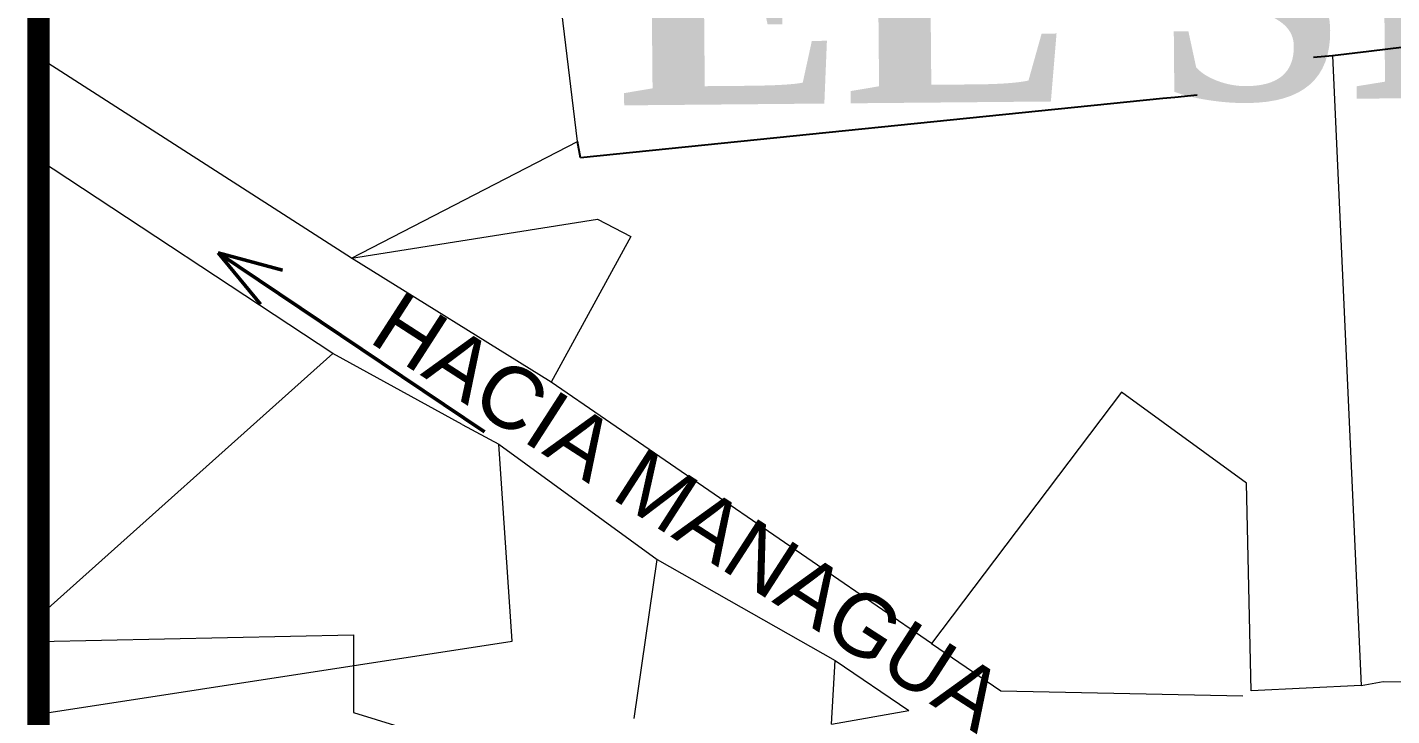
# Model space of a CAD drawing. Header units: millimetres. Extents: x -6666 to 12802, y -941 to 4807.
# Drawn here: x 890.4 to 941.1, y 1648.7 to 1674.2 of the extents above; entities that cross this region are included whole.
import ezdxf

# ---------------------------------------------------------------- set-up
doc = ezdxf.new("R2010")
doc.units = ezdxf.units.MM
doc.layers.add('2', color=1, linetype='Continuous')
doc.layers.add('CVL_CUADCON_TX', color=2, linetype='Continuous')
doc.styles.add('CRISTHIAM', font='timesbd.ttf', dxfattribs={"height": 0.428625})
doc.styles.add('PUNTOS PI', font='arial.ttf', dxfattribs={"height": 2.75})

msp = doc.modelspace()

# ---------------------------------------------------------------- linework, layer by layer
at = {"color": 1}
for p, q in [((942.1824045114078, 1673.579029134554), (940.2619806259057, 1673.348184614799)), ((938.9119362734091, 1673.185902556889), (938.2071570044917, 1673.124868424773)), ((940.2619806259057, 1673.348184614799), (938.9119362734091, 1673.185902556889)), ((932.6182238599287, 1671.598119748948), (910.9938362734101, 1669.39840255689)), ((933.065382341394, 1671.643606456737), (932.6182238599287, 1671.598119748948)), ((933.8944539123479, 1671.727942856127), (933.065382341394, 1671.643606456737)), ((910.9938362734101, 1669.39840255689), (910.8807362734042, 1670.007802556917))]:
    msp.add_line(p, q, dxfattribs=at)
at = {"color": 7, "lineweight": 50}
for p, q in [((907.4305557716408, 1659.224826325642), (897.5286573342283, 1665.875430107998)), ((897.5286573342285, 1665.875430107998), (899.1102105568981, 1663.972120514163)), ((897.5286573342286, 1665.875430107998), (899.9224433495666, 1665.234579636462))]:
    msp.add_line(p, q, dxfattribs=at)
at = {"const_width": 0.8333333333333331}
msp.add_lwpolyline([(1090.862836273411, 1749.485622077867), (890.8628362734107, 1749.485622077867), (890.8628362734107, 1561.985622077867), (1090.862836273411, 1561.985622077867)], close=True, dxfattribs=at)
at = {"layer": '2', "color": 1, "linetype": 'Continuous', "lineweight": 5}
for p, q in [((938.9119362734091, 1673.185902556889), (939.9820362734063, 1649.817602556894)), ((902.4884362734192, 1665.671202556901), (910.8807362734042, 1670.007802556917)), ((912.8546362734087, 1666.478102556892), (909.901736273423, 1661.072102556909)), ((909.901736273423, 1661.072102556909), (902.4884362734192, 1665.671202556901)), ((890.8628362734107, 1652.36166551358), (901.7907362734259, 1662.142102556904)), ((924.0251362734052, 1651.376602556902), (909.901736273423, 1661.072102556909)), ((906.5976362734036, 1659.506602556907), (907.9599362734043, 1658.768002556889)), ((908.4517362734114, 1651.465202556896), (907.9599362734043, 1658.768002556889)), ((907.9599362734043, 1658.768002556889), (913.8404362734109, 1654.49670255689)), ((912.983236273405, 1648.5952025569), (913.8404362734109, 1654.49670255689)), ((913.8404362734109, 1654.49670255689), (920.449236273409, 1650.748702556893)), ((891.1740362734126, 1648.795502556904), (908.4517362734114, 1651.465202556896)), ((920.3151362734097, 1648.376702556895), (920.449236273409, 1650.748702556893)), ((920.449236273409, 1650.748702556893), (923.1808362734082, 1648.889302556911)), ((939.9820362734063, 1649.817602556894), (935.8893362734052, 1649.613002556885)), ((891.21273627341, 1648.082802556917), (891.1740362734126, 1648.795502556904)), ((920.3151362734097, 1648.376702556895), (923.1808362734082, 1648.889302556911))]:
    msp.add_line(p, q, dxfattribs=at)
at = {"layer": '2', "color": 1, "lineweight": 5}
for p, q in [((901.7907362734259, 1662.142102556904), (890.8628362734107, 1669.333868016992)), ((906.5976362734036, 1659.506602556907), (901.7907362734259, 1662.142102556904))]:
    msp.add_line(p, q, dxfattribs=at)
at = {"layer": '2', "color": 1, "linetype": 'Continuous', "lineweight": 5}
for points in [[(910.8807362734042, 1670.007802556917), (908.2667362734137, 1691.563602556913), (890.8628362734107, 1693.228059034779)], [(902.4884362734192, 1665.671202556901), (911.6214362734063, 1667.117302556914), (912.8546362734087, 1666.478102556892)], [(939.9820362734063, 1649.817602556894), (940.7936362734108, 1649.960302556908), (945.6790362734173, 1649.950502556884), (952.1466362734136, 1649.690202556896), (956.4447362734063, 1649.796702556891), (960.127536273405, 1650.146402556911), (964.5250362734114, 1650.382202556889), (972.045736273405, 1650.957102556896), (978.4458362734113, 1652.963102556901), (982.2450362734089, 1653.901002556897), (986.3201362734144, 1655.047902556901), (988.867336273408, 1656.267902556896), (991.9877362734223, 1658.13560255691), (997.3223362734134, 1659.968702556887), (1002.851836273407, 1663.639802556901)], [(935.8893362734052, 1649.613002556885), (935.7205362734094, 1657.329602556904), (931.0779362734102, 1660.707002556902), (924.0251362734052, 1651.376602556902), (926.6022362734111, 1649.616302556913), (935.5874362734066, 1649.4290025569)], [(890.8628362734107, 1651.442828708977), (902.5618362734276, 1651.697502556882), (902.5576362734246, 1648.814302556888), (907.4467362734176, 1647.303702556896), (912.2320362734208, 1645.627002556897), (914.726636273419, 1644.597002556893), (914.6576362734231, 1643.090202556896)]]:
    msp.add_lwpolyline(points, dxfattribs=at)
at = {"layer": '2', "color": 1, "lineweight": 5}
msp.add_lwpolyline([(902.4884362734192, 1665.671202556901), (890.8628362734107, 1673.13342701133)], dxfattribs=at)

# ---------------------------------------------------------------- texts
at = {"color": 5, "lineweight": 25, "style": 'CRISTHIAM'}
msp.add_text('EL SITIO', height=8.350327442566737, rotation=0.5219895404697589, dxfattribs=at).set_placement((912.3965166630369, 1671.34399138631))
at = {"layer": 'CVL_CUADCON_TX', "color": 7, "insert": (904.3092359085772, 1664.541605804843), "char_height": 2.3, "width": 29.08000225177344, "attachment_point": 1, "rotation": 327.1806483354535, "style": 'PUNTOS PI'}
msp.add_mtext('HACIA MANAGUA', dxfattribs=at)

doc.saveas('drawing.dxf')
